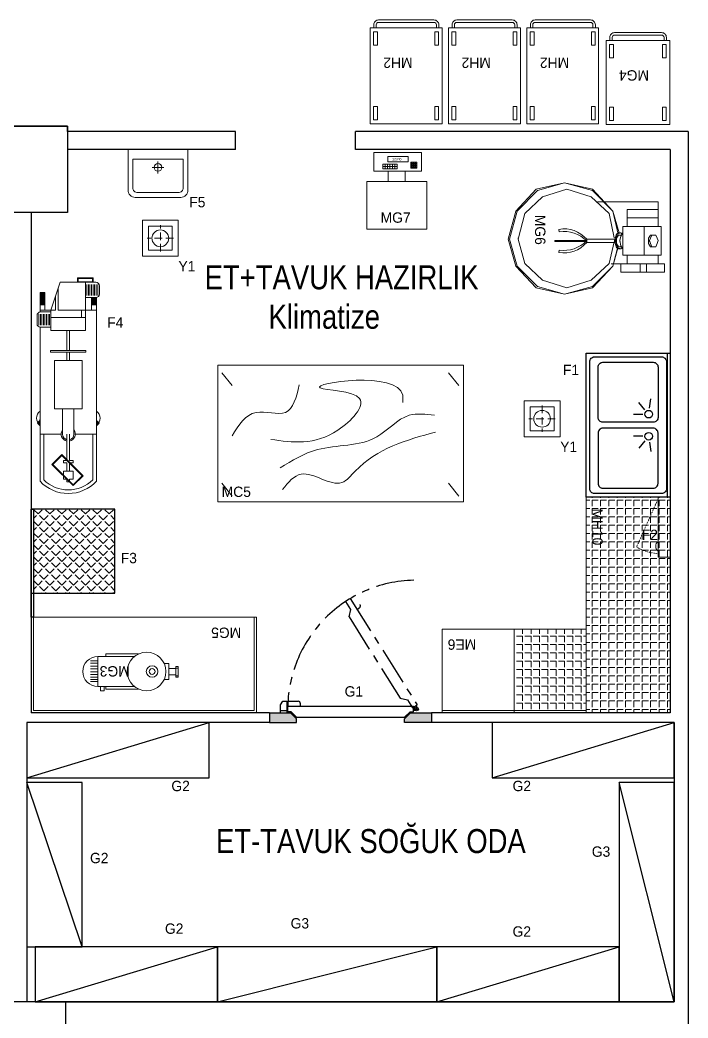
# Model space of a CAD drawing. Header units: millimetres. Extents: x -2535 to 6095, y 13368 to 17802.
# Drawn here: x 2771 to 3328, y 15217 to 16050 of the extents above; entities that cross this region are included whole.
import ezdxf
from ezdxf.enums import TextEntityAlignment as Align

# ---------------------------------------------------------------- set-up
doc = ezdxf.new("R2010")
doc.units = ezdxf.units.MM
for name, pattern in [('CENTER', [50.8, 31.75, -6.35, 6.35, -6.35]), ('DASHED2', [9.525, 6.35, -3.175]), ('DOT', [0.25, 0, -0.25])]:
    doc.linetypes.add(name, pattern=pattern)
for name, color, linetype, lineweight in [('-DWG_ANA', 7, 'Continuous', 0), ('-DWG_DETAY1', 7, 'Continuous', 0), ('-DWG_DETAY4', 7, 'DOT', 0), ('BL-E', 32, 'Continuous', 0), ('BL-H', 210, 'Continuous', 0), ('BL-K', 42, 'Continuous', 0), ('NO', 7, 'Continuous', 0), ('PLAN', 253, 'Continuous', 0), ('Sktürk_MEVCUT EKİPMAN', 1, 'Continuous', 0), ('Sktürk_YAZI', 24, 'Continuous', 0), ('Yazı', 132, 'Continuous', 15), ('yerizg-a', 7, 'Continuous', 0), ('yerizg-b', 7, 'Continuous', 0), ('YRNO', 7, 'Continuous', 0)]:
    doc.layers.add(name, color=color, linetype=linetype, lineweight=lineweight)
doc.layers.add('S2000-002 Çizgi', color=7, linetype='Continuous')
doc.layers.add('Soğuk Oda (Panel)', color=155, linetype='Continuous')
doc.styles.add('Romans', font='romans.shx')
doc.styles.get("Standard").update_dxf_attribs({"font": 'arial.ttf'})
doc.styles.add('TAKSİM', font='GOTHIC.TTF', dxfattribs={"height": 20})
doc.styles.add('yazı', font='swissck.ttf')

# ---------------------------------------------------------------- blocks, each defined once
blk = doc.blocks.new('A$C53C84465')
at = {"layer": 'Sktürk_MEVCUT EKİPMAN', "color": 1}
for p, q in [((3.44, 107.73), (11.91, 97.03)), ((192.48, 107.73), (200.95, 97.03)), ((3.44, 15.48), (11.91, 4.77)), ((192.48, 15.48), (200.95, 4.77))]:
    blk.add_line(p, q, dxfattribs=at)
blk.add_lwpolyline([(0, 0), (205, 0), (205, 114), (0, 114)], close=True, dxfattribs=at)
for points in [[(44.16, 52.11), (100.22, 59.88), (118.23, 86.05), (85.49, 95.04), (154.24, 88.91), (154.24, 82.78)], [(67.9, 97.5), (56.44, 74.6), (31.89, 74.6), (11.84, 54.97)], [(51.94, 28.39), (83.04, 43.52), (132.55, 54.15), (159.56, 72.15), (180.84, 72.15)], [(181.66, 58.24), (114.55, 25.53), (103.5, 16.12), (69.53, 23.07), (53.98, 10.4)]]:
    blk.add_spline(points, degree=3, dxfattribs=at)
at = {"layer": 'Sktürk_YAZI', "style": 'TAKSİM'}
blk.add_text('MC5', height=8.64, dxfattribs=at).set_placement((15.41, 4.06), align=Align.CENTER)
blk = doc.blocks.new('A$C642E5CB2')
at = {"layer": 'Sktürk_MEVCUT EKİPMAN'}
h = blk.add_hatch(dxfattribs=at)
h.set_pattern_fill('ANGLE', color=1)
h.set_pattern_definition([(0, (2090.768, -14774.221), (0, 6.985), [5.08, -1.905]), (90, (2090.768, -14774.221), (-6.985, 4e-16), [5.08, -1.905])])
h.paths.add_polyline_path([(60, 68), (0, 68), (0, 0), (60, 0)])
at = {"layer": 'Sktürk_MEVCUT EKİPMAN', "color": 1}
for points in [[(0, 0), (120, 0), (120, 70), (0, 70)], [(0, 68), (120, 68), (120, 70), (0, 70)], [(60, 0), (0, 0), (0, 70), (60, 70)]]:
    blk.add_lwpolyline(points, close=True, dxfattribs=at)
at = {"layer": 'Sktürk_YAZI', "style": 'TAKSİM'}
blk.add_text('ME6', height=8.64, dxfattribs=at).set_placement((103.59, 8.68), align=Align.CENTER)
blk = doc.blocks.new('A$C0A884EBA')
at = {"layer": 'Sktürk_MEVCUT EKİPMAN', "color": 1}
for points in [[(0, 86.6), (0, 6.6), (60, 6.6), (60, 86.6)], [(2.89, 83.22), (6.08, 83.22), (6.08, 72.2), (2.89, 72.2)], [(57.11, 83.22), (53.92, 83.22), (53.92, 72.2), (57.11, 72.2)], [(2.89, 9.98), (6.08, 9.98), (6.08, 21), (2.89, 21)], [(57.11, 9.98), (53.92, 9.98), (53.92, 21), (57.11, 21)]]:
    blk.add_lwpolyline(points, close=True, dxfattribs=at)
for points in [[(56.97, 6.44), (56.97, 4, -0.414214), (52.97, 0), (6.75, 0, -0.414214), (2.75, 4), (2.75, 6.6)], [(54.97, 6.44), (54.97, 4, -0.414214), (52.97, 2), (6.75, 2, -0.414214), (4.75, 4), (4.75, 6.6)]]:
    blk.add_lwpolyline(points, format="xyb", dxfattribs=at)
at = {"layer": 'Sktürk_YAZI', "style": 'TAKSİM'}
blk.add_text('MH2', height=8.64, dxfattribs=at).set_placement((36.82, 31.37), align=Align.CENTER)
blk = doc.blocks.new('A$C413A6759')
at = {"layer": 'Sktürk_MEVCUT EKİPMAN', "color": 1}
for points in [[(0, 76.6), (0, 6.6), (53, 6.6), (53, 76.6)], [(2.89, 73.22), (6.08, 73.22), (6.08, 62.2), (2.89, 62.2)], [(50.11, 73.22), (46.92, 73.22), (46.92, 62.2), (50.11, 62.2)], [(2.89, 9.98), (6.08, 9.98), (6.08, 21), (2.89, 21)], [(50.11, 9.98), (46.92, 9.98), (46.92, 21), (50.11, 21)]]:
    blk.add_lwpolyline(points, close=True, dxfattribs=at)
for points in [[(49.97, 6.44), (49.97, 4, -0.414214), (45.97, 0), (6.75, 0, -0.414214), (2.75, 4), (2.75, 6.6)], [(47.97, 6.44), (47.97, 4, -0.414214), (45.97, 2), (6.75, 2, -0.414214), (4.75, 4), (4.75, 6.6)]]:
    blk.add_lwpolyline(points, format="xyb", dxfattribs=at)
at = {"layer": 'Sktürk_YAZI', "style": 'TAKSİM'}
blk.add_text('MG4', height=8.64, dxfattribs=at).set_placement((29.82, 31.37), align=Align.CENTER)
blk = doc.blocks.new('A$C46173F6E')
at = {"layer": 'Sktürk_MEVCUT EKİPMAN', "color": 1}
for points in [[(15.96, 125.15), (22.18, 125.15)], [(15.96, 74.47), (15.96, 125.15)], [(29.28, 99.39), (22.18, 99.39), (22.18, 125.15), (29.28, 125.15), (22.18, 125.15), (22.18, 99.39)], [(29.28, 125.15), (28.39, 125.15)], [(29.28, 125.15), (36.39, 125.15)], [(60.41, 127.81), (60.41, 113.6)], [(60.41, 125.15), (67.52, 125.15)], [(74.63, 130.48), (74.63, 129.59)], [(53.31, 121.6), (53.31, 119.82)], [(29.28, 99.39), (28.39, 99.39)], [(36.39, 99.39), (29.28, 99.39)], [(67.52, 99.39), (60.41, 99.39)], [(67.52, 94.02), (67.52, 86.02)], [(45.94, 88.53), (25.63, 84.26)], [(67.26, 84.26), (49.14, 88.53)], [(47.98, 38.94), (47.98, 46.05), (47.98, 55.82), (47.98, 65.59), (47.98, 55.82), (47.98, 46.05)]]:
    blk.add_lwpolyline(points, close=True, dxfattribs=at)
for points in [[(28.39, 125.15), (29.28, 125.15)], [(29.28, 125.15), (29.28, 117.15), (29.28, 107.38), (29.28, 99.39)], [(29.28, 125.15), (29.28, 117.15), (29.28, 107.38), (29.28, 99.39)], [(60.41, 127.81), (36.39, 127.81)], [(60.41, 95.79), (60.41, 96.68), (60.41, 100.28), (60.41, 104.72), (60.41, 109.16), (60.41, 113.6), (36.39, 113.6), (36.39, 127.81), (36.39, 113.6), (36.39, 109.16), (36.39, 104.72), (36.39, 100.28), (36.39, 96.68), (36.39, 95.79)], [(53.31, 121.6), (53.31, 123.37), (50.64, 124.26), (47.98, 125.15), (46.2, 124.26), (43.49, 123.37), (43.49, 121.6), (43.49, 119.82), (43.49, 118.93), (46.2, 117.15), (47.98, 117.15), (50.64, 117.15), (53.31, 118.93), (53.31, 119.82)], [(74.63, 130.48), (67.52, 130.48)], [(67.52, 94.02), (67.52, 94.9), (67.52, 98.5), (67.52, 103.83), (67.52, 110.05), (67.52, 115.38), (67.52, 121.6), (67.52, 126.93), (67.52, 129.59), (67.52, 130.48), (67.52, 129.59), (67.52, 126.93), (67.52, 121.6), (67.52, 115.38)], [(74.63, 129.59), (74.63, 126.93), (74.63, 121.6), (74.63, 115.38), (67.52, 115.38), (67.52, 110.05)], [(74.63, 110.05), (67.52, 110.05), (67.52, 103.83), (67.52, 98.5), (67.52, 94.9), (67.52, 94.02), (74.63, 94.02), (74.63, 94.9), (74.63, 98.5), (74.63, 103.83), (74.63, 110.05), (74.63, 115.38), (74.63, 121.6), (74.63, 126.93), (74.63, 129.59)], [(43.49, 121.6), (43.49, 119.82), (46.2, 118.93), (47.98, 118.04)], [(53.31, 119.82), (50.64, 118.93), (47.98, 118.04), (48.87, 118.04)], [(36.39, 113.6), (36.39, 109.16), (36.39, 104.72), (36.39, 100.28), (36.39, 96.68), (36.39, 95.79), (60.41, 95.79), (60.41, 96.68), (60.41, 100.28), (60.41, 104.72), (60.41, 109.16), (60.41, 113.6)], [(74.63, 94.02), (74.63, 94.9), (74.63, 98.5), (74.63, 103.83), (74.63, 110.05), (74.63, 115.38)], [(41.62, 92.79), (23.5, 87.46), (5.33, 70.4), (0, 46.95), (5.33, 23.5), (23.5, 6.4), (47, 0), (69.39, 6.4), (87.56, 23.5), (92.89, 46.95), (86.5, 24.57), (69.39, 7.46), (47, 1.07), (23.5, 7.46), (6.45, 24.57), (0, 46.95), (6.45, 70.4), (23.5, 87.46), (42.69, 91.72)], [(28.39, 99.39), (29.28, 99.39)], [(55.09, 95.79), (52.42, 94.02), (47.98, 93.13), (44.38, 94.02), (41.72, 95.79)], [(42.61, 94.9), (41.72, 94.02)], [(47.98, 89.58), (45.31, 90.46), (42.61, 91.35), (41.72, 94.02), (41.72, 92.24), (42.61, 90.46), (45.31, 89.58), (47.98, 88.69)], [(47.98, 90.46), (46.2, 90.46), (43.49, 92.24), (43.49, 94.02)], [(48.87, 88.69), (47.98, 88.69), (51.53, 89.58), (54.2, 90.46), (55.09, 92.24), (55.09, 94.02), (54.2, 91.35), (51.53, 90.46), (47.98, 89.58), (48.87, 89.58)], [(53.31, 94.02), (53.31, 92.24), (50.64, 90.46), (47.98, 90.46), (48.87, 90.46)], [(47.98, 93.13), (48.87, 93.13)], [(52.33, 91.72), (69.39, 87.46), (86.5, 70.4), (92.89, 46.95), (87.56, 70.4), (69.39, 87.46), (53.4, 91.72)], [(55.09, 94.02), (54.2, 94.9)], [(47, 8.53), (25.63, 13.86), (11.78, 28.83), (5.33, 49.09), (11.78, 69.34), (25.63, 84.26)], [(67.26, 84.26), (81.11, 69.34), (87.56, 49.09), (81.11, 28.83), (67.26, 13.86), (47, 8.53), (45.94, 8.53)], [(47.09, 88.69), (47.09, 66.48), (47.09, 65.59), (47.98, 65.59), (48.87, 65.59), (49.76, 65.59), (49.76, 66.48), (49.76, 88.69)], [(48.87, 38.94), (48.87, 46.05), (48.87, 55.82), (48.87, 65.59), (48.87, 55.82), (48.87, 46.05), (48.87, 38.94), (47.98, 38.94)]]:
    blk.add_lwpolyline(points, dxfattribs=at)
for points in [[(47.09, 65.59), (48.42, 65.59, 0.235134), (40.79, 42.74), (38.82, 42.4, -0.269873)], [(49.75, 65.59), (48.42, 65.59, -0.235134), (56.05, 42.74), (58.02, 42.4, 0.269873)]]:
    blk.add_lwpolyline(points, format="xyb", close=True, dxfattribs=at)
at = {"layer": 'Sktürk_YAZI', "style": 'TAKSİM'}
blk.add_text('MG6', height=8.64, dxfattribs=at).set_placement((39.17, 22.49), align=Align.CENTER)
blk = doc.blocks.new('A$C73B140C5')
at = {"layer": 'Sktürk_MEVCUT EKİPMAN', "color": 1}
for points in [[(5.96, 64), (5.96, 48.41), (45.86, 48.41), (45.86, 64)], [(17.69, 60.73), (17.69, 56.21), (34.69, 56.21), (34.69, 60.73)], [(13.44, 54.29), (13.44, 52.29), (15.44, 52.29), (15.44, 54.29)], [(13.44, 52.29), (13.44, 50.29), (15.44, 50.29), (15.44, 52.29)], [(15.44, 54.29), (15.44, 52.29), (17.44, 52.29), (17.44, 54.29)], [(15.44, 52.29), (15.44, 50.29), (17.44, 50.29), (17.44, 52.29)], [(17.44, 54.29), (17.44, 52.29), (19.44, 52.29), (19.44, 54.29)], [(17.44, 52.29), (17.44, 50.29), (19.44, 50.29), (19.44, 52.29)], [(19.44, 54.29), (19.44, 52.29), (21.44, 52.29), (21.44, 54.29)], [(19.44, 52.29), (19.44, 50.29), (21.44, 50.29), (21.44, 52.29)], [(21.44, 54.29), (21.44, 52.29), (23.44, 52.29), (23.44, 54.29)], [(21.44, 52.29), (21.44, 50.29), (23.44, 50.29), (23.44, 52.29)], [(23.44, 54.29), (23.44, 52.29), (25.44, 52.29), (25.44, 54.29)], [(23.44, 52.29), (23.44, 50.29), (25.44, 50.29), (25.44, 52.29)], [(36.74, 55.8), (36.74, 54.8), (37.74, 54.8), (37.74, 55.8)], [(36.74, 54.8), (36.74, 53.8), (37.74, 53.8), (37.74, 54.8)], [(36.74, 53.8), (36.74, 52.8), (37.74, 52.8), (37.74, 53.8)], [(36.74, 52.8), (36.74, 51.8), (37.74, 51.8), (37.74, 52.8)], [(36.74, 51.8), (36.74, 50.8), (37.74, 50.8), (37.74, 51.8)], [(37.74, 55.8), (37.74, 54.8), (38.74, 54.8), (38.74, 55.8)], [(37.74, 54.8), (37.74, 53.8), (38.74, 53.8), (38.74, 54.8)], [(37.74, 53.8), (37.74, 52.8), (38.74, 52.8), (38.74, 53.8)], [(37.74, 52.8), (37.74, 51.8), (38.74, 51.8), (38.74, 52.8)], [(37.74, 51.8), (37.74, 50.8), (38.74, 50.8), (38.74, 51.8)], [(38.74, 55.8), (38.74, 54.8), (39.74, 54.8), (39.74, 55.8)], [(38.74, 54.8), (38.74, 53.8), (39.74, 53.8), (39.74, 54.8)], [(38.74, 53.8), (38.74, 52.8), (39.74, 52.8), (39.74, 53.8)], [(38.74, 52.8), (38.74, 51.8), (39.74, 51.8), (39.74, 52.8)], [(38.74, 51.8), (38.74, 50.8), (39.74, 50.8), (39.74, 51.8)], [(39.74, 55.8), (39.74, 54.8), (40.74, 54.8), (40.74, 55.8)], [(39.74, 54.8), (39.74, 53.8), (40.74, 53.8), (40.74, 54.8)], [(39.74, 53.8), (39.74, 52.8), (40.74, 52.8), (40.74, 53.8)], [(39.74, 52.8), (39.74, 51.8), (40.74, 51.8), (40.74, 52.8)], [(39.74, 51.8), (39.74, 50.8), (40.74, 50.8), (40.74, 51.8)], [(40.74, 55.8), (40.74, 54.8), (41.74, 54.8), (41.74, 55.8)], [(40.74, 54.8), (40.74, 53.8), (41.74, 53.8), (41.74, 54.8)], [(40.74, 53.8), (40.74, 52.8), (41.74, 52.8), (41.74, 53.8)], [(40.74, 52.8), (40.74, 51.8), (41.74, 51.8), (41.74, 52.8)], [(40.74, 51.8), (40.74, 50.8), (41.74, 50.8), (41.74, 51.8)], [(17.96, 48.41), (17.96, 39.77), (32.22, 39.77), (32.22, 48.41)], [(0, 39.77), (0, 0), (50.17, 0), (50.17, 39.77)]]:
    blk.add_lwpolyline(points, close=True, dxfattribs=at)
blk.add_text('12345', height=2, dxfattribs=at).set_placement((21.25, 57.44))
at = {"layer": 'Sktürk_YAZI', "style": 'TAKSİM'}
blk.add_text('MG7', height=8.64, dxfattribs=at).set_placement((24.14, 5.38), align=Align.CENTER)
blk = doc.blocks.new('A$C3DF577FF')
at = {"layer": 'Sktürk_MEVCUT EKİPMAN'}
h = blk.add_hatch(dxfattribs=at)
h.set_pattern_fill('ANGLE', color=1)
h.set_pattern_definition([(0, (1659.738, -13970.258), (0, 6.985), [5.08, -1.905]), (90, (1659.738, -13970.258), (-6.985, 4e-16), [5.08, -1.905])])
h.paths.add_polyline_path([(180, 70), (0, 70), (0, 0), (180, 0)])
h.paths.add_polyline_path([(6.22, 2.68), (43.36, 2.68), (43.36, 16.29), (6.22, 16.29)], flags=24)
at = {"layer": 'Sktürk_MEVCUT EKİPMAN', "color": 1}
blk.add_lwpolyline([(0, 0), (180, 0), (180, 70), (0, 70)], close=True, dxfattribs=at)
at = {"layer": 'Sktürk_YAZI', "style": 'TAKSİM'}
blk.add_text('MH10', height=8.64, dxfattribs=at).set_placement((24.79, 5.16), align=Align.CENTER)
blk = doc.blocks.new('FRT')
at = {"layer": 'BL-H', "linetype": 'Continuous', "ltscale": 5}
h = blk.add_hatch(dxfattribs=at)
h.set_pattern_fill('BRASS', color=256, scale=0.1, angle=-90, style=0)
h.set_pattern_definition([(270, (208345.97606, 43969.68784), (0.635, -1e-16), []), (270, (208346.29356, 43969.68784), (0.635, -1e-16), [0.3175, -0.15875])])
h.paths.add_polyline_path([(210915.79, 39699.41), (210915.79, 39703.41), (210905.55, 39703.41), (210905.55, 39699.41)])
h = blk.add_hatch(dxfattribs=at)
h.set_pattern_fill('BRASS', color=256, scale=0.1, angle=-90, style=0)
h.set_pattern_definition([(270, (208345.97606, 43926.68784), (0.635, -1e-16), []), (270, (208346.29356, 43926.68784), (0.635, -1e-16), [0.3175, -0.15875])])
edge = h.paths.add_edge_path()
edge.add_line((210911.66, 39656.87), (210911.66, 39660.41))
edge.add_line((210911.66, 39660.41), (210905.55, 39660.41))
edge.add_line((210905.55, 39660.41), (210905.55, 39656.41))
edge.add_line((210905.55, 39656.41), (210911.7, 39656.41))
edge.add_arc((210914.66, 39656.87), 3, 180, 188.88848, ccw=False)
for points in [[(210886.94, 39703.41), (210758.46, 39703.41)], [(210797.72, 39703.41), (210797.72, 39685.81)], [(210808.81, 39703.41), (210809, 39703.59), (210806.91, 39705.68), (210804.85, 39703.62), (210805.06, 39703.41)], [(210808.77, 39703.82), (210806.91, 39705.68), (210804.85, 39703.62), (210805.06, 39703.41)], [(210807.37, 39705.22), (210805.56, 39703.41)], [(210807.77, 39704.82), (210806.35, 39703.41)], [(210808.19, 39704.4), (210807.19, 39703.41)], [(210808.57, 39704.02), (210807.95, 39703.41)], [(210808.81, 39703.41), (210809, 39703.59), (210809.18, 39703.41)], [(210897.94, 39704.49), (210888.71, 39704.49)], [(210897.94, 39703.18), (210888.71, 39703.18)], [(210901.24, 39694.41), (210901.24, 39703.41), (210899.61, 39703.41)], [(210797.72, 39700.41), (210759.68, 39700.41)], [(210897.94, 39701.91), (210888.71, 39701.91)], [(210897.94, 39700.6), (210888.71, 39700.6)], [(210897.94, 39699.34), (210888.71, 39699.34)], [(210897.94, 39698.03), (210888.71, 39698.03)], [(210897.94, 39696.77), (210888.71, 39696.77)], [(210897.94, 39695.45), (210888.71, 39695.45)], [(210924.4, 39686.79), (210924.4, 39665.4), (210884.14, 39665.4), (210884.14, 39694.41), (210901.24, 39694.41)], [(210901.24, 39690.6), (210901.24, 39694.41), (210894.94, 39694.41), (210894.94, 39665.4), (210901.24, 39665.4), (210901.24, 39688.42)], [(210901.24, 39694.41), (210924.4, 39686.79)], [(210901.24, 39690.6), (210912.82, 39690.6)], [(210919.44, 39688.42), (210901.24, 39688.42)], [(210757.9, 39678.91), (210757.9, 39681.06), (210760.04, 39681.06)], [(210760.28, 39678.76), (210758.45, 39678.76)], [(210760.28, 39681.3), (210760.28, 39683.87), (210762.86, 39683.87)], [(210763.57, 39683.87), (210766.74, 39683.87), (210766.74, 39675.94), (210760.28, 39675.94), (210760.28, 39678.76)], [(210766.74, 39681.06), (210773.74, 39681.06)], [(210773.5, 39678.76), (210766.74, 39678.76)], [(210773.74, 39681.06), (210773.74, 39683.87), (210775.78, 39683.87), (210775.78, 39681.06)], [(210775.78, 39678.76), (210775.78, 39675.94), (210773.74, 39675.94), (210773.74, 39678.29)], [(210775.78, 39681.06), (210775.8, 39681.06)], [(210797.72, 39678.76), (210775.78, 39678.76)], [(210776.5, 39681.06), (210797.72, 39681.06)], [(210797.72, 39684.68), (210818.8, 39684.68)], [(210859.07, 39681.06), (210866.16, 39681.06)], [(210866.16, 39678.76), (210859.07, 39678.76)], [(210867.54, 39681.06), (210884.14, 39681.06), (210884.14, 39678.76), (210867.54, 39678.76)], [(210797.72, 39675.14), (210818.8, 39675.14)], [(210797.72, 39674), (210797.72, 39656.41)], [(210758.46, 39656.41), (210901.24, 39656.41), (210901.24, 39665.4)], [(210913.37, 39664.36), (210922.6, 39664.36)], [(210913.37, 39663.05), (210922.6, 39663.05)], [(210913.37, 39661.79), (210922.6, 39661.79)], [(210759.68, 39659.41), (210797.72, 39659.41)], [(210808.81, 39656.41), (210809, 39656.22), (210806.91, 39654.14), (210804.85, 39656.2), (210805.06, 39656.41)], [(210808.81, 39656.41), (210809, 39656.22), (210806.91, 39654.14), (210804.85, 39656.2), (210805.06, 39656.41)], [(210807.37, 39654.6), (210805.56, 39656.41)], [(210807.37, 39654.6), (210805.56, 39656.41)], [(210807.77, 39654.99), (210806.35, 39656.41)], [(210807.77, 39654.99), (210806.35, 39656.41)], [(210808.19, 39655.41), (210807.19, 39656.41)], [(210808.19, 39655.41), (210807.19, 39656.41)], [(210808.57, 39655.79), (210807.95, 39656.41)], [(210808.57, 39655.79), (210807.95, 39656.41)], [(210808.81, 39656.41), (210809, 39656.22), (210809.18, 39656.41)], [(210808.81, 39656.41), (210809, 39656.22), (210809.18, 39656.41)], [(210911.66, 39660.41), (210901.24, 39660.41), (210901.24, 39656.41), (210911.7, 39656.41)], [(210911.7, 39656.41), (210905.55, 39656.41), (210905.55, 39660.41), (210911.66, 39660.41)], [(210913.37, 39660.48), (210922.6, 39660.48)], [(210913.37, 39659.21), (210922.6, 39659.21)], [(210913.37, 39657.9), (210922.6, 39657.9)], [(210913.37, 39656.64), (210922.6, 39656.64)], [(210913.37, 39655.33), (210922.6, 39655.33)]]:
    blk.add_lwpolyline(points, dxfattribs=at)
for points in [[(210886.91, 39694.41), (210886.91, 39702.94, -0.414214), (210889.91, 39705.94), (210896.65, 39705.94, -0.414214), (210899.65, 39702.94), (210899.65, 39694.41)], [(210924.4, 39665.4), (210924.4, 39656.87, -0.414214), (210921.4, 39653.87), (210914.66, 39653.87, -0.414214), (210911.66, 39656.87), (210911.66, 39665.4)]]:
    blk.add_lwpolyline(points, format="xyb", close=True, dxfattribs=at)
for points in [[(210901.24, 39703.41), (210901.24, 39699.41), (210915.79, 39699.41), (210915.79, 39703.41)], [(210901.24, 39703.41), (210901.24, 39699.41), (210905.55, 39699.41), (210905.55, 39703.41)], [(210915.79, 39703.41), (210915.79, 39699.41), (210905.55, 39699.41), (210905.55, 39703.41)], [(210780.7, 39685.25), (210763.04, 39667.59), (210754.81, 39675.82), (210772.47, 39693.48)], [(210779.99, 39685.25), (210763.04, 39668.3), (210755.51, 39675.82), (210772.47, 39692.78)], [(210818.8, 39668.4), (210818.8, 39691.41), (210859.07, 39691.41), (210859.07, 39668.4)], [(210867.54, 39694.65), (210867.54, 39665.17), (210866.16, 39665.17), (210866.16, 39694.65)], [(210924.4, 39659.09), (210924.4, 39672.32), (210928.21, 39672.32), (210928.21, 39659.09)], [(210924.92, 39671.71), (210924.92, 39659.73), (210927.71, 39659.73), (210927.71, 39671.71)], [(210901.24, 39665.4), (210901.24, 39668.74), (210894.94, 39668.74), (210894.94, 39665.4)], [(210901.24, 39660.41), (210901.24, 39656.41), (210905.55, 39656.41), (210905.55, 39660.41)]]:
    blk.add_lwpolyline(points, close=True, dxfattribs=at)
for centre, radius, start, end in [((210780.36, 39679.91), 32.12, 132.97221, 227.02779), ((210811.17, 39699.41), 7, 34.8499, 145.1501), ((210809.06, 39701.47), 2.37, 54.89817, 125.10183), ((210780.36, 39679.91), 29.12, 135.24798, 224.75202), ((210797.72, 39679.91), 5.91, 53.84803, 168.77192), ((210797.72, 39679.91), 5.91, 191.22808, 306.15197), ((210797.72, 39679.91), 4.77, 90, 166.04577), ((210797.72, 39679.91), 4.77, 193.95423, 270), ((210811.17, 39660.41), 7, 214.8499, 325.1501)]:
    blk.add_arc(centre, radius, start, end, dxfattribs=at)
blk = doc.blocks.new('1454')
at = {"layer": 'Soğuk Oda (Panel)'}
h = blk.add_hatch(color=254, dxfattribs=at)
h.dxf.hatch_style = 1
h.paths.add_polyline_path([(7121.77, 5754.04), (7121.77, 5757.04), (7116.77, 5762.04), (7099.27, 5762.04), (7099.27, 5754.04)])
h.paths.add_polyline_path([(7234.27, 5754.04), (7234.27, 5762.04), (7216.77, 5762.04), (7211.77, 5757.04), (7211.77, 5754.04)])
at = {"layer": 'Soğuk Oda (Panel)', "linetype": 'CENTER'}
for p, q in [((7166.94, 5848.35), (7162.73, 5855.05)), ((7166.54, 5857.45), (7222.31, 5768.72)), ((7165.53, 5842.15), (7166.94, 5848.35)), ((7172.2, 5848.44), (7174.08, 5849.63)), ((7165.53, 5842.15), (7208.09, 5774.44)), ((7208.09, 5774.44), (7214.29, 5773.03)), ((7214.29, 5773.03), (7218.51, 5766.33)), ((7218.51, 5766.33), (7222.31, 5768.72)), ((7219.56, 5766.99), (7220.37, 5765.7)), ((7221.26, 5768.06), (7222.07, 5766.77))]:
    blk.add_line(p, q, dxfattribs=at)
at = {"layer": 'Soğuk Oda (Panel)'}
for p, q in [((7108.35, 5768.91), (7110.27, 5771.76)), ((7110.27, 5771.76), (7113.85, 5771.76)), ((7113.85, 5762.04), (7113.85, 5771.76)), ((7114.37, 5767.54), (7114.37, 5771.76)), ((7114.37, 5771.76), (7123.01, 5771.76)), ((7125.01, 5767.54), (7125.01, 5769.76)), ((7099.27, 5762.04), (7116.77, 5762.04)), ((7099.27, 5762.04), (7099.27, 5754.04)), ((7108.35, 5762.04), (7108.35, 5768.91)), ((7108.35, 5764.02), (7113.85, 5764.02)), ((7114.37, 5763.04), (7114.37, 5767.54)), ((7114.37, 5767.54), (7219.17, 5767.54)), ((7117.19, 5763.04), (7114.37, 5763.04)), ((7121.77, 5757.04), (7116.77, 5762.04)), ((7121.69, 5758.54), (7117.19, 5763.04)), ((7211.77, 5757.04), (7216.77, 5762.04)), ((7211.86, 5758.54), (7216.36, 5763.04)), ((7216.36, 5763.04), (7219.17, 5763.04)), ((7216.77, 5762.04), (7234.27, 5762.04)), ((7219.17, 5763.04), (7219.17, 5767.54)), ((7219.17, 5766.29), (7220.7, 5766.29)), ((7219.17, 5764.29), (7220.7, 5764.29)), ((7234.27, 5762.04), (7234.27, 5754.04)), ((7099.27, 5754.04), (7121.77, 5754.04)), ((7121.69, 5758.54), (7211.86, 5758.54)), ((7121.77, 5754.04), (7121.77, 5757.04)), ((7211.77, 5754.04), (7211.77, 5757.04)), ((7234.27, 5754.04), (7211.77, 5754.04))]:
    blk.add_line(p, q, dxfattribs=at)
for radius in [1.5, 0.5]:
    blk.add_circle((7221.82, 5765.29), radius, dxfattribs=at)
at = {"layer": 'Soğuk Oda (Panel)', "linetype": 'CENTER'}
for centre, radius, start, end in [((7221.82, 5765.29), 107.44, 91.20002, 178.79998), ((7173.02, 5851.32), 2, 302.15556, 32.15556)]:
    blk.add_arc(centre, radius, start, end, dxfattribs=at)
at = {"layer": 'Soğuk Oda (Panel)'}
for centre, radius, start, end in [((7123.01, 5769.76), 2, 0, 90), ((7222.3, 5765.54), 3.12, 180, 180.00021)]:
    blk.add_arc(centre, radius, start, end, dxfattribs=at)
blk = doc.blocks.new('A$C32DC0840')
at = {"layer": 'S2000-002 Çizgi'}
for p, q in [((45.84, 52.76), (38.03, 53.87)), ((74.16, 52.76), (81.97, 53.87)), ((47.07, 48.95), (40.97, 43.94)), ((50.98, 47.29), (50.98, 39.4)), ((69.02, 47.29), (69.02, 39.4)), ((72.93, 48.95), (79.03, 43.94))]:
    blk.add_line(p, q, dxfattribs=at)
for points in [[(120, 0), (0, 0), (0, 70), (120, 70)], [(120, 68), (0, 68), (0, 70), (120, 70)]]:
    blk.add_lwpolyline(points, close=True, dxfattribs=at)
for points in [[(113, 3), (7, 3, -0.414214), (3, 7), (3, 63, -0.414214), (7, 67), (113, 67, -0.414214), (117, 63), (117, 7, -0.414214)], [(53.5, 10), (11.5, 10, -0.414214), (7.5, 14), (7.5, 56, -0.414214), (11.5, 60), (53.5, 60, -0.414214), (57.5, 56), (57.5, 14, -0.414214)], [(66.5, 10), (108.5, 10, 0.414214), (112.5, 14), (112.5, 56, 0.414214), (108.5, 60), (66.5, 60, 0.414214), (62.5, 56), (62.5, 14, 0.414214)]]:
    blk.add_lwpolyline(points, format="xyb", close=True, dxfattribs=at)
for centre in [(50.79, 52.26), (69.21, 52.26)]:
    blk.add_circle(centre, 3.19, dxfattribs=at)
blk = doc.blocks.new('A$C44AD112E')
at = {"layer": 'Sktürk_MEVCUT EKİPMAN', "color": 1}
for points in [[(60.34, 28.62), (60.34, 30.82), (32.89, 30.82)], [(36.45, 3.62), (66.99, 3.62), (66.99, 28.62), (36.45, 28.62)], [(1.78, 19.81), (0, 19.81)], [(11.59, 22.79), (7.75, 22.79), (7.75, 9.45)], [(66.99, 24.39), (73.02, 24.39)], [(66.99, 22.78), (73.02, 22.78)], [(66.99, 20.77), (73.02, 20.77)], [(66.99, 18.75), (73.02, 18.75)], [(1.78, 13.23), (0, 13.23)], [(7.75, 9.45), (11.59, 9.45)], [(66.99, 16.53), (73.02, 16.53)], [(66.99, 13.92), (73.02, 13.92)], [(66.99, 11.7), (73.02, 11.7)], [(66.99, 9.28), (73.02, 9.28)], [(32.89, 1.42), (60.34, 1.42), (60.34, 3.62)], [(66.99, 7.27), (73.02, 7.27)]]:
    blk.add_lwpolyline(points, dxfattribs=at)
for points in [[(61.53, 28.6), (64.76, 28.6), (64.76, 32.23), (61.53, 32.23)], [(0, 12.1), (1.78, 12.1), (1.78, 20.94), (0, 20.94)], [(1.78, 13.71), (7.75, 13.71), (7.75, 18.85), (1.78, 18.85)]]:
    blk.add_lwpolyline(points, close=True, dxfattribs=at)
for centre, radius in [((26.26, 16.12), 16.12), ((21.63, 16.12), 4.84), ((21.63, 16.12), 2.42)]:
    blk.add_circle(centre, radius, dxfattribs=at)
blk.add_arc((66.99, 16.12), 12.5, 270, 90, dxfattribs=at)
at = {"layer": 'Sktürk_YAZI', "style": 'TAKSİM'}
blk.add_text('MG3', height=8.64, dxfattribs=at).set_placement((52.81, 11.67), align=Align.CENTER)
blk = doc.blocks.new('EEN100')
at = {"layer": '-DWG_ANA', "color": 0}
blk.add_lwpolyline([(0, 0), (50, 0), (50, -34, -0.414214), (44, -40), (6, -40, -0.414214), (0, -34)], format="xyb", close=True, dxfattribs=at)
at = {"layer": '-DWG_DETAY1', "color": 0}
blk.add_lwpolyline([(4, -8), (46, -8), (46, -32, -0.414214), (42, -36), (8, -36, -0.414214), (4, -32)], format="xyb", close=True, dxfattribs=at)
for points in [[(20, -15), (30, -15)], [(25, -10), (25, -20)]]:
    blk.add_lwpolyline(points, dxfattribs=at)
blk.add_circle((25, -15), 3.16, dxfattribs=at)
at = {"layer": 'NO', "linetype": 'Continuous', "style": 'Romans', "width": 0.8}
blk.add_attdef('NO', text='', height=10, dxfattribs=at).set_placement((24.5, -50), align=Align.MIDDLE)
blk = doc.blocks.new('Y-SIFON')
at = {"layer": 'yerizg-a', "color": 0, "linetype": 'Continuous'}
blk.add_circle((0, 0), 7, dxfattribs=at)
at = {"layer": 'yerizg-b', "color": 0, "linetype": 'DASHED2'}
for points in [[(0, 11), (0, -11)], [(-11, 0), (11, 0)]]:
    blk.add_lwpolyline(points, dxfattribs=at)
blk = doc.blocks.new('1BS-YK33A')
at = {"layer": 'yerizg-a', "color": 0}
blk.add_lwpolyline([(0, 0), (30, 0), (30, -30), (0, -30)], close=True, dxfattribs=at)
at = {"layer": 'yerizg-b', "color": 0}
blk.add_lwpolyline([(5, -5), (24.99, -5), (24.99, -25), (5, -25)], close=True, dxfattribs=at)
at = {"layer": 'PLAN', "color": 0, "linetype": 'Continuous'}
blk.add_blockref('Y-SIFON', (15, -15), dxfattribs=at)
at = {"layer": 'YRNO', "linetype": 'Continuous', "style": 'Romans', "width": 0.8}
blk.add_attdef('YRNO', text='', height=10, dxfattribs=at).set_placement((16, -40), align=Align.MIDDLE)
blk = doc.blocks.new('A$C28B251A2')
at = {"layer": '-DWG_ANA', "color": 0, "elevation": -1}
blk.add_lwpolyline([(80.1, 40.29), (80.1, 30.29), (80.1, 30.29), (30.1, 30.29), (30.1, 40.29), (80.1, 40.29)], close=True, dxfattribs=at)
at = {"layer": '-DWG_DETAY1', "color": 0, "linetype": 'Continuous'}
blk.add_arc((71.1, 37.29, -1), 5, 36.8699, 143.1301, dxfattribs=at)
at = {"layer": '-DWG_DETAY4', "color": 0, "elevation": -1}
blk.add_lwpolyline([(32.16, 40.56), (71.75, 58.24, -0.123216), (77.1, 40.29, -0.167461)], format="xyb", dxfattribs=at)
at = {"layer": 'NO', "color": 0, "invisible_edges": 14}
blk.add_3dface([(66.1, 40.29), (46.1, 40.29), (46.1, 70.29), (66.1, 70.29)], dxfattribs=at)
blk = doc.blocks.new('A$C4AB97B08')
at = {"layer": 'Sktürk_MEVCUT EKİPMAN', "color": 1}
blk.add_lwpolyline([(188, 80), (0, 80), (0, 0), (188, 0)], close=True, dxfattribs=at)
blk.add_lwpolyline([(2, 80), (2, 2), (186, 2), (186, 80)], dxfattribs=at)
at = {"layer": 'Sktürk_YAZI', "style": 'TAKSİM'}
blk.add_text('MG5', height=8.64, rotation=180, dxfattribs=at).set_placement((162.75, 71.18), align=Align.CENTER)

msp = doc.modelspace()

# ---------------------------------------------------------------- hatches: boundary and pattern name
at = {"layer": 'S2000-002 Çizgi'}
h = msp.add_hatch(dxfattribs=at)
h.set_pattern_fill('ANGLE', color=0, angle=45)
h.set_pattern_definition([(45, (3e-12, 10), (-4.939141, 4.939141), [5.08, -1.905]), (135, (3e-12, 10), (-4.939141, -4.939141), [5.08, -1.905])])
h.paths.add_polyline_path([(2849.868, 15641.496), (2781.868, 15641.496), (2781.868, 15571.496), (2849.868, 15571.496)])

# ---------------------------------------------------------------- linework, layer by layer
for p, q in [((2810.368, 15960.996), (2738.368, 15960.996)), ((2810.368, 15956.496), (2810.368, 15960.996)), ((2950.368, 15956.496), (2810.368, 15956.496)), ((3327.868, 15956.496), (3050.368, 15956.496)), ((3327.868, 15956.496), (3327.868, 14822.996)), ((2810.368, 15941.496), (2810.368, 15888.996)), ((2950.368, 15941.496), (2810.368, 15941.496)), ((3312.868, 15941.496), (3050.368, 15941.496)), ((3312.868, 15941.496), (3312.868, 15471.496)), ((2779.868, 15888.996), (2779.868, 15471.496)), ((2810.368, 15888.996), (2779.868, 15888.996)), ((2978.868, 15471.496), (2779.868, 15471.496)), ((3312.868, 15471.496), (3113.868, 15471.496)), ((2776.368, 15463.496), (2776.368, 15230.496)), ((2978.868, 15463.496), (2776.368, 15463.496)), ((3316.368, 15463.496), (3113.868, 15463.496)), ((3316.368, 15463.496), (3316.368, 15230.496)), ((3316.368, 15230.496), (2776.368, 15230.496))]:
    msp.add_line(p, q)
for p, q in [((2950.368, 15941.496), (2950.368, 15956.496)), ((3050.368, 15941.496), (3050.368, 15956.496)), ((2776.368, 15417.496), (2928.368, 15463.496)), ((3164.368, 15417.496), (3316.368, 15463.496)), ((2822.368, 15276.496), (2776.368, 15413.496)), ((3316.368, 15230.496), (3270.368, 15413.496)), ((2783.368, 15230.496), (2935.368, 15276.496)), ((2935.368, 15230.496), (3118.368, 15276.496)), ((3118.368, 15230.496), (3270.368, 15276.496))]:
    msp.add_line(p, q, dxfattribs=at)
for points in [[(2779.868, 15571.496), (2849.868, 15571.496), (2849.868, 15641.496), (2779.868, 15641.496)], [(2781.868, 15551.496), (2779.868, 15551.496), (2779.868, 15641.496), (2781.868, 15641.496)], [(2776.368, 15417.496), (2928.368, 15417.496), (2928.368, 15463.496), (2776.368, 15463.496)], [(3164.368, 15417.496), (3316.368, 15417.496), (3316.368, 15463.496), (3164.368, 15463.496)], [(2822.368, 15276.496), (2822.368, 15413.496), (2776.368, 15413.496), (2776.368, 15276.496)], [(3316.368, 15230.496), (3316.368, 15413.496), (3270.368, 15413.496), (3270.368, 15230.496)], [(2783.368, 15230.496), (2935.368, 15230.496), (2935.368, 15276.496), (2783.368, 15276.496)], [(2935.368, 15230.496), (3118.368, 15230.496), (3118.368, 15276.496), (2935.368, 15276.496)], [(3118.368, 15230.496), (3270.368, 15230.496), (3270.368, 15276.496), (3118.368, 15276.496)]]:
    msp.add_lwpolyline(points, close=True, dxfattribs=at)
at = {"layer": 'Soğuk Oda (Panel)', "color": 0}
for points in [[(2810.368, 15960.996), (2810.368, 15888.996), (2737.368, 15888.996), (2737.368, 15960.996)], [(2808.868, 15159.996), (2808.868, 15230.496), (2764.868, 15230.496), (2764.868, 15159.996)]]:
    msp.add_lwpolyline(points, close=True, dxfattribs=at)

# ---------------------------------------------------------------- block references
msp.add_blockref('1454', (-4120.406, 9709.459))
at = {"layer": 'BL-E', "linetype": 'Continuous', "ltscale": 5}
msp.add_blockref('EEN100', (2860.755, 15941.496), dxfattribs=at)
at = {"layer": 'BL-E', "linetype": 'Continuous', "ltscale": 5, "rotation": 90}
msp.add_blockref('FRT', (42490.807, -195093.707), dxfattribs=at)
at = {"layer": 'BL-K', "linetype": 'Continuous', "ltscale": 5}
for p, rotation in [((2902.709, 15852.402), 180), ((3221.139, 15731.858), 270)]:
    msp.add_blockref('1BS-YK33A', p, dxfattribs=dict(at, rotation=rotation))
at = {"layer": 'S2000-002 Çizgi', "rotation": 270}
msp.add_blockref('A$C32DC0840', (3242.868, 15771.496), dxfattribs=at)
at = {"layer": 'S2000-002 Çizgi', "xscale": -1, "rotation": 90}
msp.add_blockref('A$C28B251A2', (3343.161, 15681.596, 1), dxfattribs=at)
at = {"layer": 'S2000-002 Çizgi'}
msp.add_blockref('A$C4AB97B08', (2779.868, 15471.496), dxfattribs=at)
at = {"layer": 'Sktürk_MEVCUT EKİPMAN', "color": 1}
for name, p, rotation in [('A$C0A884EBA', (3122.712, 16049.519), 180), ('A$C0A884EBA', (3188.014, 16049.519), 180), ('A$C0A884EBA', (3253.315, 16049.519), 180), ('A$C413A6759', (3312.583, 16038.968), 180), ('A$C46173F6E', (3177.761, 15913.639), 270), ('A$C3DF577FF', (3242.868, 15651.496), 270), ('A$C642E5CB2', (3242.868, 15541.496), 180), ('A$C44AD112E', (2902.488, 15522.185), 180)]:
    msp.add_blockref(name, p, dxfattribs=dict(at, rotation=rotation))
for name, p in [('A$C73B140C5', (3059.811, 15874.994)), ('A$C53C84465', (2935.658, 15647.581))]:
    msp.add_blockref(name, p, dxfattribs=at)

# ---------------------------------------------------------------- texts
at = {"style": 'TAKSİM'}
for s, p in [('F5', (2918.574, 15893.237, -1)), ('Y1', (2909.878, 15839.722, 0)), ('F4', (2850.12, 15792.823, -1)), ('F1', (3230.282, 15753.233)), ('Y1', (3228.308, 15689.178, 0)), ('F2', (3296.011, 15615.731)), ('F3', (2861.424, 15596.389, -1)), ('G1', (3049.15, 15485.132, -1)), ('G2', (2904.616, 15406.244, 0)), ('G2', (3189.215, 15406.244, 0)), ('G3', (3255.304, 15351.505, 0)), ('G2', (2836.741, 15346.15, 0)), ('G2', (2899.258, 15287.247, 0)), ('G3', (3004.086, 15291.693, 0)), ('G2', (3189.215, 15284.867, 0))]:
    msp.add_text(s, height=8.64, dxfattribs=at).set_placement(p, align=Align.CENTER)
at = {"layer": 'Yazı', "color": 0, "style": 'yazı'}
for s, p in [('ET+TAVUK HAZIRLIK', (2924.642, 15824.843)), ('Klimatize', (2977.989, 15791.96)), ('ET-TAVUK SOĞUK ODA', (2934.105, 15354.612))]:
    msp.add_text(s, height=20, dxfattribs=at).set_placement(p)

doc.saveas('drawing.dxf')
